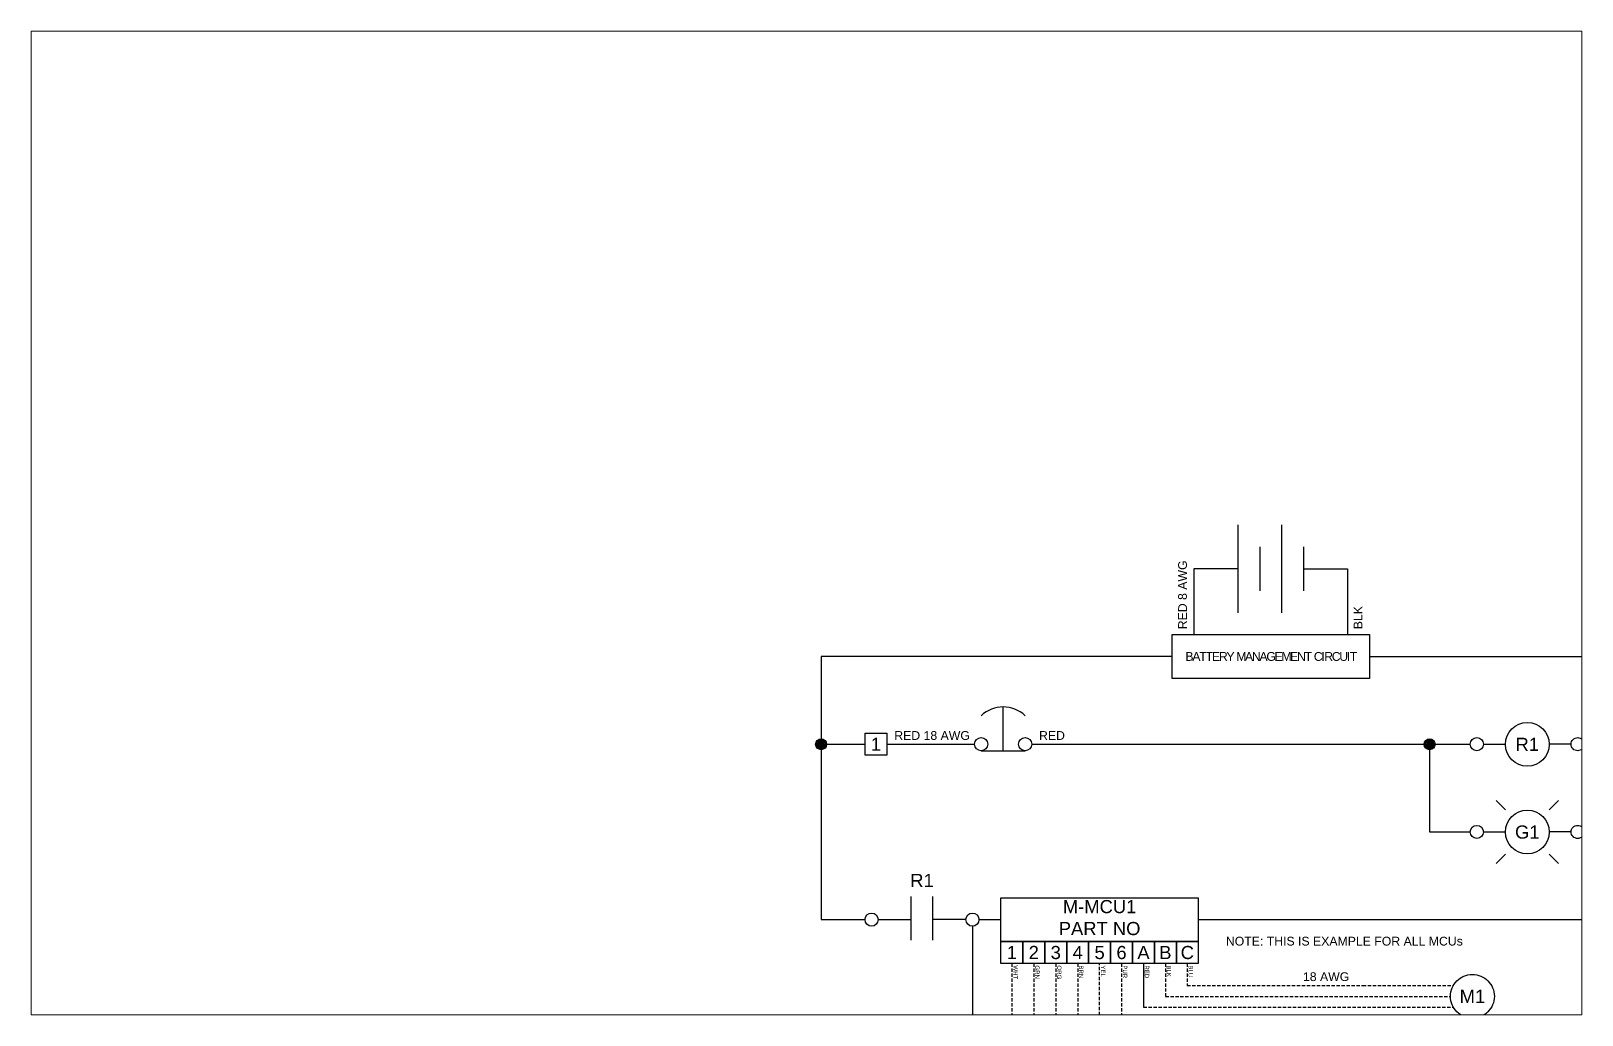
# Paper-space layout 'Sheet2' of a CAD drawing. Header units: millimetres. Extents: x 40 to 364, y 26 to 231.
# The model-space entities are those that its viewports show. They can reach past a viewport. Long polylines and large blocks are cut down to what shows.
import ezdxf
from ezdxf.enums import TextEntityAlignment as Align

# ---------------------------------------------------------------- set-up
doc = ezdxf.new("R2010")
doc.units = ezdxf.units.MM
doc.linetypes.add('HIDDEN', pattern=[9.525, 6.35, -3.175])
doc.styles.get("Standard").update_dxf_attribs({"font": 'arial.ttf'})

msp = doc.modelspace()

# ---------------------------------------------------------------- linework, layer by layer
for p, q in [((-324.182, 416.473), (-324.182, 414.473)), ((-323.182, 416.473), (-323.182, 414.473)), ((-323.682, 415.973), (-323.682, 414.973)), ((-322.682, 415.973), (-322.682, 414.973)), ((-324.182, 415.473), (-325.182, 415.473)), ((-325.182, 415.473), (-325.182, 413.973)), ((-322.682, 415.473), (-321.682, 415.473)), ((-321.682, 415.473), (-321.682, 413.973)), ((-325.682, 412.973), (-325.682, 413.973)), ((-325.682, 413.973), (-325.182, 413.973)), ((-325.182, 413.973), (-321.682, 413.973)), ((-321.682, 413.973), (-321.182, 413.973)), ((-321.182, 413.973), (-321.182, 412.973)), ((-331.682, 413.473), (-333.682, 413.473)), ((-333.682, 413.473), (-333.682, 411.473)), ((-328.682, 413.473), (-331.682, 413.473)), ((-325.682, 413.473), (-328.682, 413.473)), ((-321.182, 413.473), (-315.182, 413.473)), ((-325.182, 412.973), (-325.682, 412.973)), ((-321.182, 412.973), (-325.182, 412.973)), ((-329.532, 411.323), (-329.532, 412.323)), ((-333.682, 411.473), (-332.682, 411.473)), ((-333.682, 411.473), (-333.682, 407.473)), ((-332.182, 411.473), (-330.182, 411.473)), ((-330.032, 411.323), (-329.032, 411.323)), ((-328.882, 411.473), (-318.882, 411.473)), ((-319.81, 411.473), (-319.81, 409.473)), ((-318.582, 411.473), (-318.082, 411.473)), ((-316.583, 411.473), (-317.083, 411.473)), ((-314.182, 411.473), (-316.283, 411.473)), ((-318.082, 409.973), (-318.294, 410.186)), ((-317.082, 409.973), (-316.87, 410.186)), ((-319.81, 409.473), (-318.882, 409.473)), ((-318.582, 409.473), (-318.082, 409.473)), ((-316.583, 409.473), (-317.083, 409.473)), ((-315.355, 409.473), (-316.283, 409.473)), ((-318.082, 408.967), (-318.294, 408.755)), ((-317.082, 408.967), (-316.87, 408.755)), ((-331.632, 407.003), (-331.632, 408.003)), ((-331.133, 407.003), (-331.133, 408.003)), ((-333.682, 407.473), (-332.682, 407.473)), ((-332.382, 407.473), (-331.632, 407.473)), ((-330.383, 407.473), (-331.133, 407.473)), ((-330.083, 407.473), (-329.583, 407.473)), ((-325.083, 407.473), (-313.182, 407.473)), ((-330.233, 407.323), (-330.233, 399.323)), ((-326.333, 406.473), (-326.333, 405.473))]:
    msp.add_line(p, q)
at = {"linetype": 'HIDDEN'}
msp.add_line((-326.333, 405.473), (-319.266, 405.473), dxfattribs=at)
for points in [[(-332.682, 411.223), (-332.682, 411.723), (-332.182, 411.723), (-332.182, 411.223)], [(-329.583, 406.973), (-329.583, 407.973), (-325.083, 407.973), (-325.083, 406.973)], [(-329.583, 406.473), (-329.583, 406.973), (-329.083, 406.973), (-329.083, 406.473)], [(-329.083, 406.473), (-329.083, 406.973), (-328.583, 406.973), (-328.583, 406.473)], [(-328.583, 406.473), (-328.583, 406.973), (-328.083, 406.973), (-328.083, 406.473)], [(-328.083, 406.473), (-328.083, 406.973), (-327.583, 406.973), (-327.583, 406.473)], [(-327.583, 406.473), (-327.583, 406.973), (-327.083, 406.973), (-327.083, 406.473)], [(-327.083, 406.473), (-327.083, 406.973), (-326.583, 406.973), (-326.583, 406.473)], [(-326.583, 406.473), (-326.583, 406.973), (-326.083, 406.973), (-326.083, 406.473)], [(-326.083, 406.473), (-326.083, 406.973), (-325.583, 406.973), (-325.583, 406.473)], [(-325.583, 406.473), (-325.583, 406.973), (-325.083, 406.973), (-325.083, 406.473)]]:
    msp.add_lwpolyline(points, close=True)
for points in [[(-329.333, 406.473), (-329.333, 400.045), (-329.333, 399.973), (-327.333, 399.973), (-318.833, 399.973), (-318.833, 400.223)], [(-328.833, 406.473), (-328.833, 401.473), (-326.833, 401.473), (-318.833, 401.473), (-318.833, 401.223)], [(-328.333, 406.473), (-328.333, 401.723), (-327.333, 401.723), (-318.833, 401.723), (-318.833, 401.973)], [(-327.833, 406.473), (-327.833, 403.223), (-326.833, 403.223), (-318.833, 403.223), (-318.833, 402.973)], [(-318.833, 403.723), (-318.833, 403.473), (-327.333, 403.473), (-327.333, 406.473)], [(-326.833, 406.473), (-326.833, 405.223), (-326.833, 404.973), (-318.833, 404.973)], [(-325.833, 406.473), (-325.833, 405.723), (-319.333, 405.723)], [(-325.333, 406.473), (-325.333, 405.973), (-321.333, 405.973), (-319.266, 405.973)]]:
    msp.add_lwpolyline(points, dxfattribs=at)
for centre, radius in [((-330.032, 411.473), 0.15), ((-329.032, 411.473), 0.15), ((-318.732, 411.473), 0.15), ((-317.582, 411.47), 0.5), ((-316.433, 411.473), 0.15), ((-333.682, 411.473), 0.125), ((-333.682, 411.473), 0.108), ((-333.682, 411.473), 0.09), ((-333.682, 411.473), 0.07), ((-333.682, 411.473), 0.05), ((-333.682, 411.473), 0.03), ((-333.682, 411.473), 0.0123), ((-319.81, 411.473), 0.125), ((-319.81, 411.473), 0.108), ((-319.81, 411.473), 0.09), ((-319.81, 411.473), 0.07), ((-319.81, 411.473), 0.05), ((-319.81, 411.473), 0.03), ((-319.81, 411.473), 0.0123), ((-317.582, 409.47), 0.5), ((-318.732, 409.473), 0.15), ((-316.433, 409.473), 0.15), ((-332.532, 407.473), 0.15), ((-330.233, 407.473), 0.15), ((-318.833, 405.723), 0.5)]:
    msp.add_circle(centre, radius)
msp.add_arc((-329.532, 411.598), 0.725, 46.3972, 133.6028)

# ---------------------------------------------------------------- texts
for s, height, rotation, p in [('RED 8 AWG', 0.2, 90, (-325.342, 414.096)), ('BLK', 0.2, 90, (-321.342, 414.096)), ('WHT', 0.1, 270, (-329.303, 406.43)), ('GRN', 0.1, 270, (-328.803, 406.43)), ('ORG', 0.1, 270, (-328.303, 406.43)), ('BRN', 0.1, 270, (-327.803, 406.43)), ('YEL', 0.1, 270, (-327.303, 406.43)), ('PUR', 0.1, 270, (-326.803, 406.43)), ('RED', 0.1, 270, (-326.303, 406.43)), ('BLK', 0.1, 270, (-325.803, 406.43)), ('BLU', 0.1, 270, (-325.303, 406.43))]:
    msp.add_text(s, height=height, rotation=rotation).set_placement(p)
for s, p in [('1', (-332.432, 411.473)), ('R1', (-317.582, 411.47)), ('G1', (-317.582, 409.47)), ('R1', (-331.382, 408.367)), ('1', (-329.333, 406.723)), ('2', (-328.833, 406.723)), ('3', (-328.333, 406.723)), ('4', (-327.833, 406.723)), ('5', (-327.333, 406.723)), ('6', (-326.833, 406.723)), ('A', (-326.333, 406.723)), ('B', (-325.833, 406.723)), ('C', (-325.333, 406.723)), ('M1', (-318.833, 405.723))]:
    msp.add_text(s, height=0.3).set_placement(p, align=Align.MIDDLE_CENTER)
for s, p in [('RED 18 AWG', (-332.014, 411.572)), ('RED ', (-328.714, 411.572)), ('NOTE: THIS IS EXAMPLE FOR ALL MCUs', (-324.454, 406.882)), ('18 AWG', (-322.696, 406.072))]:
    msp.add_text(s, height=0.2).set_placement(p)
for s, p in [('M-MCU1', (-327.333, 407.77)), ('PART NO', (-327.333, 407.27))]:
    msp.add_text(s, height=0.3).set_placement(p, align=Align.MIDDLE)
at = {"insert": (-323.432, 413.473), "char_height": 0.2, "width": 4.5, "attachment_point": 5}
msp.add_mtext('{\\pxqc;\\T0.75;BATTERY MANAGEMENT CIRCUIT}', dxfattribs=at)

psp = doc.layouts.new('Sheet2')

# ---------------------------------------------------------------- viewports
at = {"layer": '0'}
psp.add_viewport(center=(202.5, 128.5), size=(324, 205.6), view_center_point=(-334.016, 416.518), view_height=22.44, dxfattribs=at)

doc.saveas('drawing.dxf')
